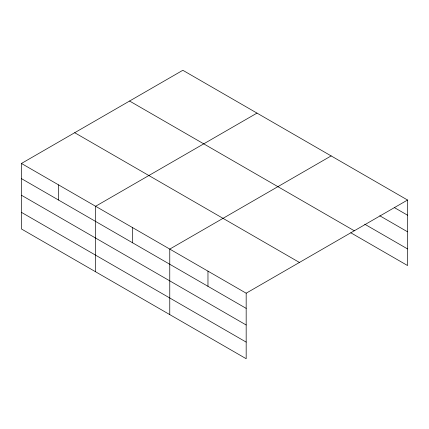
<?xml version="1.0" encoding="UTF-8"?>
<svg xmlns="http://www.w3.org/2000/svg" width="429" height="429" viewBox="0 0 429 429"><rect width="100%" height="100%" fill="white"/><g stroke="black" fill="none" stroke-linecap="round" stroke-linejoin="round"><path stroke-width="0.64" d="M21.45 163.46L246.171 293.2L246.171 358.714L21.45 228.973L21.45 163.46L182.829 70.286L407.55 200.027L407.55 265.54L350.825 232.791M256.987 113.1L95.608 206.274L95.608 271.788M331.145 155.915L169.766 249.088L169.766 314.602M246.171 293.2L407.55 200.027M394.235 207.513L407.55 215.202M379.767 215.771L407.55 231.81M364.72 224.195L407.55 248.927M129.574 101.035L354.295 230.775M74.705 132.717L299.426 262.451M21.45 178.63L246.171 308.371M21.45 195.243L246.171 324.984M21.45 212.36L246.171 342.101M207.968 271.144L207.968 286.315M132.684 227.681L132.684 242.852M58.526 184.867L58.526 200.037"/></g></svg>
